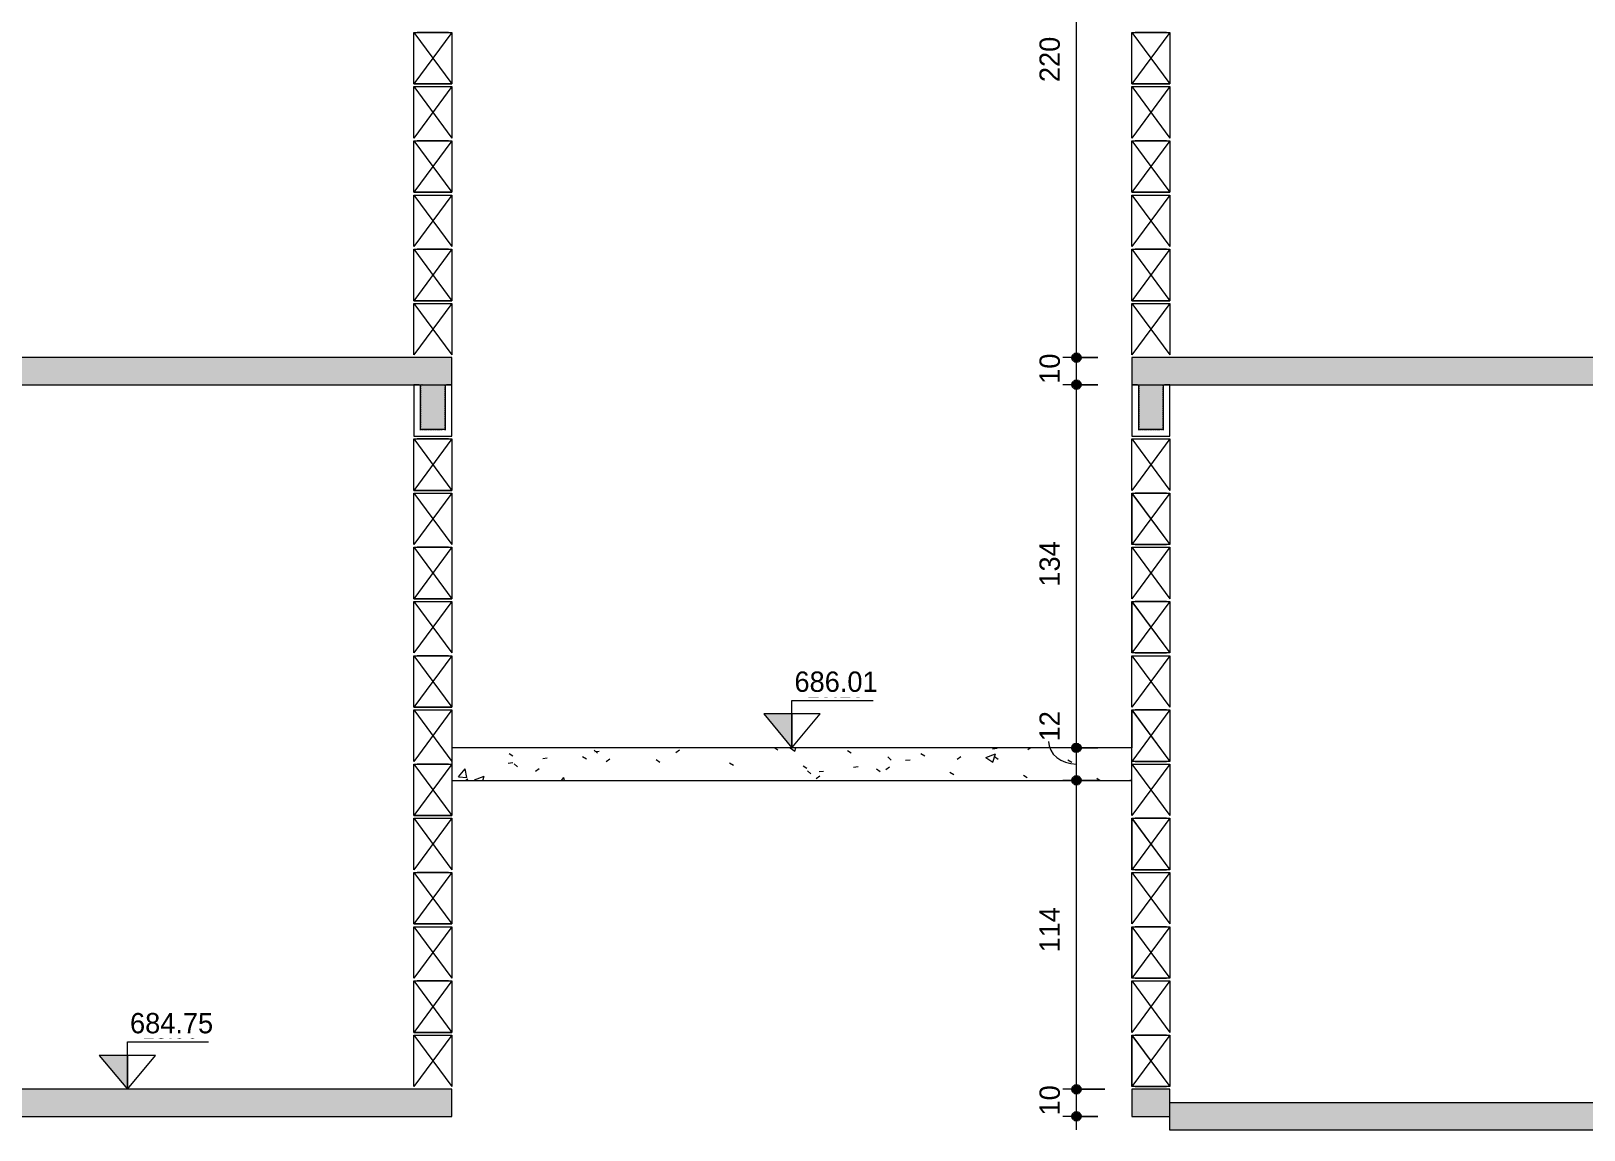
# Model space of a CAD drawing. Header units: centimetres. Extents: x 1490 to 17671, y -2277 to 8860.
# Drawn here: x 13141 to 13714, y 1875 to 2280 of the extents above; entities that cross this region are included whole.
import ezdxf

# ---------------------------------------------------------------- set-up
doc = ezdxf.new("R2010")
doc.units = ezdxf.units.CM
doc.linetypes.add('Pontilhada', pattern=[0.6, 0, -0.6])
for name, color, linetype, lineweight, true_color in [('A-ANNO-DIMS-1', 1, 'Continuous', 9, 0xff0000), ('A-FLOR-1', 251, 'Continuous', 9, 0x505050), ('S-BEAM-4', 7, 'Pontilhada', 9, 0xffffff), ('S-BEAM-5', 9, 'Pontilhada', 9, 0xc0c0c0)]:
    doc.layers.add(name, color=color, linetype=linetype, lineweight=lineweight, true_color=true_color)
for name, color, linetype, lineweight in [('A-ANNO-DIMS-50', 7, 'Continuous', 9), ('A-FLOR-2', 7, 'Continuous', 20), ('G-ANNO-DIMS', 7, 'Continuous', 9), ('G-ANNO-TEXT', 7, 'Continuous', 9), ('S-BEAM', 7, 'Continuous', 9), ('S-BEAM-1', 7, 'Continuous', 13), ('S-STRS', 7, 'Continuous', 9)]:
    doc.layers.add(name, color=color, linetype=linetype, lineweight=lineweight)
doc.styles.add('Bahnschrift_8', font='', dxfattribs={"height": 7.5})
doc.styles.add('Bahnschrift_9', font='', dxfattribs={"height": 6.25})
doc.styles.get('Bahnschrift_8').set_extended_font_data('Bahnschrift')
doc.styles.get('Bahnschrift_9').set_extended_font_data('Bahnschrift')
doc.dimstyles.new('Linear_-_2_mm_Arial', dxfattribs={"dimscale": 30.48, "dimtxt": 8.33133, "dimasz": 0.393701, "dimexe": 0.164042, "dimexo": 0.328084, "dimgap": 0.131234, "dimtad": 1, "dimdec": 0, "dimzin": 0, "dimdsep": 46, "dimtxsty": 'Bahnschrift_8', "dimblk1": 'DOTSMALL', "dimblk2": 'DOTSMALL', "dimsah": 1, "dimcen": 0.09, "dimdle": 0.164042, "dimazin": 0, "dimtfac": 1, "dimtdec": 4, "dimtix": 1, "dimtmove": 0, "dimatfit": 3, "dimfxl": 1, "dimtvp": 1, "dimtolj": 1, "dimtzin": 0, "dimarcsym": 2})
doc.dimstyles.new('Linear_-_2_mm_Arial_1', dxfattribs={"dimscale": 30.48, "dimtxt": 8.33133, "dimasz": 0.393701, "dimexe": 0.164042, "dimexo": 0.328084, "dimgap": 0.131234, "dimtad": 1, "dimdec": 0, "dimzin": 0, "dimdsep": 46, "dimtxsty": 'Bahnschrift_8', "dimblk1": 'DOTSMALL', "dimblk2": 'DOTSMALL', "dimsah": 1, "dimcen": 0.09, "dimdle": 0.164042, "dimazin": 0, "dimtfac": 1, "dimtdec": 4, "dimtix": 1, "dimtmove": 1, "dimatfit": 3, "dimfxl": 1, "dimtvp": 1, "dimtolj": 1, "dimtzin": 0, "dimarcsym": 2})

# ---------------------------------------------------------------- blocks, each defined once
blk = doc.blocks.new('LEONE - BLOCO 14X39X19 - LEONE - BLOCO 14X39X19-V25-CORTE A-COB')
at = {"layer": 'S-BEAM-1'}
for p, q in [((559.37, 2180), (573.37, 2161)), ((573.37, 2180), (559.37, 2161)), ((559.37, 2161), (559.37, 2180)), ((559.37, 2180), (573.37, 2180)), ((573.37, 2180), (573.37, 2161))]:
    blk.add_line(p, q, dxfattribs=at)
blk = doc.blocks.new('LEONE - BLOCO 14X39X19 - LEONE - BLOCO 14X39X19-554799-CORTE A-COB')
at = {"layer": 'S-BEAM-1'}
for p, q in [((294.37, 2470), (308.37, 2451)), ((308.37, 2470), (294.37, 2451)), ((294.37, 2451), (294.37, 2470)), ((294.37, 2470), (308.37, 2470)), ((307.12, 2470), (295.62, 2470)), ((308.37, 2470), (308.37, 2451)), ((294.37, 2451), (308.37, 2451))]:
    blk.add_line(p, q, dxfattribs=at)
blk = doc.blocks.new('LEONE - BLOCO 14X39X19 - LEONE - BLOCO 14X39X19-V24-CORTE A-COB')
at = {"layer": 'S-BEAM-1'}
for p, q in [((294.37, 2470), (308.37, 2451)), ((308.37, 2470), (294.37, 2451)), ((294.37, 2451), (294.37, 2470)), ((294.37, 2470), (308.37, 2470)), ((295.62, 2470), (307.12, 2470)), ((308.37, 2470), (308.37, 2451)), ((308.37, 2451), (294.37, 2451))]:
    blk.add_line(p, q, dxfattribs=at)
blk = doc.blocks.new('LEONE - BLOCO 14X39X19 - LEONE - BLOCO 14X39X19-V42-CORTE A-COB')
at = {"layer": 'S-BEAM-1'}
for p, q in [((294.37, 2010), (308.37, 1991)), ((308.37, 2010), (294.37, 1991)), ((294.37, 1991), (294.37, 2010)), ((294.37, 2010), (308.37, 2010)), ((307.12, 2010), (295.62, 2010)), ((308.37, 2004), (308.37, 1991)), ((294.37, 1991), (308.37, 1991))]:
    blk.add_line(p, q, dxfattribs=at)
blk = doc.blocks.new('LEONE - BLOCO CANALETA 14X39X2 - LEONE - BLOCO CANALETA 14X39X19-2847912-CORTE A-COB')
at = {"layer": 'S-BEAM'}
for p, q in [((559.37, 2650), (559.37, 2631)), ((561.37, 2650), (559.37, 2650)), ((561.87, 2633.5), (561.87, 2650)), ((570.87, 2650), (570.87, 2633.5)), ((573.37, 2650), (571.37, 2650)), ((573.37, 2631), (573.37, 2650)), ((559.37, 2631), (573.37, 2631)), ((570.87, 2633.5), (561.87, 2633.5))]:
    blk.add_line(p, q, dxfattribs=at)
blk = doc.blocks.new('LEONE - BARRA GRAUTE CANALETA - LEONE - BARRA GRAUTE CANALETA-V33-CORTE A-COB')
at = {"layer": 'S-BEAM-5'}
blk.add_hatch(color=256, dxfattribs=at).paths.add_polyline_path([(570.87, 2633.5), (570.87, 2650), (561.87, 2650), (561.87, 2633.5)])
at = {"layer": 'S-BEAM-4'}
for p, q in [((570.87, 2650), (561.87, 2650)), ((561.87, 2650), (561.87, 2633.5)), ((570.87, 2633.5), (570.87, 2650)), ((561.87, 2633.5), (570.87, 2633.5))]:
    blk.add_line(p, q, dxfattribs=at)
blk = doc.blocks.new('LEONE - BLOCO 14x34x19 - LEONE - BLOCO 14x34x19-541693-CORTE A-COB')
at = {"layer": 'S-BEAM-1'}
for p, q in [((1338.37, 1910), (1324.37, 1891)), ((1324.37, 1891), (1324.37, 1910)), ((1324.37, 1910), (1338.37, 1910)), ((1338.37, 1910), (1324.37, 1891)), ((1324.37, 1909.9), (1338.37, 1891)), ((1324.37, 1909.9), (1338.37, 1891)), ((1324.37, 1909.9), (1324.37, 1891)), ((1337.12, 1910), (1325.62, 1910)), ((1338.37, 1910), (1338.37, 1891)), ((1338.37, 1891), (1324.37, 1891)), ((1325.62, 1891), (1337.12, 1891))]:
    blk.add_line(p, q, dxfattribs=at)
blk = doc.blocks.new('LEONE - BLOCO 14x34x19 - LEONE - BLOCO 14x34x19-V57-CORTE A-COB')
at = {"layer": 'S-BEAM-1'}
for p, q in [((573.37, 2030), (559.37, 2011)), ((559.37, 2016), (559.37, 2030)), ((559.37, 2030), (573.37, 2030)), ((573.37, 2030), (559.37, 2011)), ((559.37, 2029.9), (573.37, 2011)), ((559.37, 2029.9), (573.37, 2011)), ((559.37, 2029.9), (559.37, 2016)), ((572.12, 2030), (560.62, 2030)), ((573.37, 2030), (573.37, 2011)), ((573.37, 2011), (559.37, 2011)), ((560.62, 2011), (572.12, 2011))]:
    blk.add_line(p, q, dxfattribs=at)
blk = doc.blocks.new('LEONE - BLOCO CANALETA 14X39X2 - LEONE - BLOCO CANALETA 14X39X19 2-2460880-CORTE A-COB')
at = {"layer": 'S-BEAM'}
for p, q in [((989.37, 2150), (989.37, 2131)), ((991.37, 2150), (989.37, 2150)), ((991.87, 2133.5), (991.87, 2150)), ((1000.87, 2150), (1000.87, 2133.5)), ((1003.37, 2150), (1001.37, 2150)), ((1003.37, 2131), (1003.37, 2150)), ((1000.87, 2133.5), (991.87, 2133.5)), ((989.37, 2131), (1003.37, 2131))]:
    blk.add_line(p, q, dxfattribs=at)
blk = doc.blocks.new('LEONE - BLOCO CANALETA 14X39X2 - LEONE - BLOCO CANALETA 14X39X19 2-V43-CORTE A-COB')
at = {"layer": 'S-BEAM'}
for p, q in [((-220.63, 2150), (-220.63, 2131)), ((-206.63, 2131), (-206.63, 2150)), ((-220.63, 2131), (-206.63, 2131))]:
    blk.add_line(p, q, dxfattribs=at)
blk = doc.blocks.new('LEONE - BARRA GRAUTE CANALETA - LEONE - BARRA GRAUTE CANALETA-V37-CORTE A-COB')
at = {"layer": 'S-BEAM-5'}
blk.add_hatch(color=256, dxfattribs=at).paths.add_polyline_path([(438.37, 2633.5), (438.37, 2650), (429.37, 2650), (429.37, 2633.5)])
at = {"layer": 'S-BEAM-4'}
for p, q in [((438.37, 2650), (429.37, 2650)), ((429.37, 2650), (429.37, 2633.5)), ((438.37, 2633.5), (438.37, 2650)), ((429.37, 2633.5), (438.37, 2633.5))]:
    blk.add_line(p, q, dxfattribs=at)
blk = doc.blocks.new('DIMBLOCK309-CORTE A-COB')
at = {"layer": 'A-ANNO-DIMS-50', "lineweight": 35, "true_color": 0xff0000}
h = blk.add_hatch(color=1, dxfattribs=at)
edge = h.paths.add_edge_path()
edge.add_arc((13526.63, 1890), 1.5, 0, 360)
h = blk.add_hatch(color=1, dxfattribs=at)
edge = h.paths.add_edge_path()
edge.add_arc((13526.63, 1880), 1.5, 0, 360)
at = {"layer": 'A-ANNO-DIMS-50', "color": 1, "true_color": 0xff0000}
for p, q in [((13537.1, 1890), (13521.63, 1890)), ((13526.63, 1875), (13526.63, 1890)), ((13526.63, 1890), (13537.1, 1890)), ((13534.51, 1880), (13521.63, 1880)), ((13526.63, 1880), (13534.51, 1880))]:
    blk.add_line(p, q, dxfattribs=at)
at = {"layer": 'A-ANNO-DIMS-50', "color": 1, "lineweight": 35, "true_color": 0xff0000}
for centre in [(13526.63, 1890), (13526.63, 1880)]:
    blk.add_circle(centre, 1.5, dxfattribs=at)
at = {"layer": 'A-ANNO-DIMS-50', "color": 0, "insert": (13512.99, 1880.33), "char_height": 7.5, "width": 11.2094, "attachment_point": 1, "rotation": 90, "line_spacing_factor": 1.009858, "style": 'Bahnschrift_8'}
blk.add_mtext('10', dxfattribs=at)
blk = doc.blocks.new('_DotSmall')
at = {"color": 0, "linetype": 'ByBlock', "const_width": 0.5}
blk.add_lwpolyline([(-0.0625, 0, 1), (0.0625, 0, 1)], format="xyb", close=True, dxfattribs=at)
blk = doc.blocks.new('DIMBLOCK310-CORTE A-COB')
at = {"layer": 'A-ANNO-DIMS-50', "lineweight": 35, "true_color": 0xff0000}
h = blk.add_hatch(color=1, dxfattribs=at)
edge = h.paths.add_edge_path()
edge.add_arc((13526.63, 2004), 1.5, 0, 360)
h = blk.add_hatch(color=1, dxfattribs=at)
edge = h.paths.add_edge_path()
edge.add_arc((13526.63, 1890), 1.5, 0, 360)
at = {"layer": 'A-ANNO-DIMS-50', "color": 1, "true_color": 0xff0000}
for p, q in [((13534.51, 2004), (13521.63, 2004)), ((13526.63, 1890), (13526.63, 2004)), ((13526.63, 2004), (13534.51, 2004)), ((13537.1, 1890), (13521.63, 1890)), ((13526.63, 1890), (13537.1, 1890))]:
    blk.add_line(p, q, dxfattribs=at)
at = {"layer": 'A-ANNO-DIMS-50', "color": 1, "lineweight": 35, "true_color": 0xff0000}
for centre in [(13526.63, 2004), (13526.63, 1890)]:
    blk.add_circle(centre, 1.5, dxfattribs=at)
at = {"layer": 'A-ANNO-DIMS-50', "color": 0, "insert": (13512.99, 1940.5), "char_height": 7.5, "width": 15.6023, "attachment_point": 1, "rotation": 90, "line_spacing_factor": 1.009858, "style": 'Bahnschrift_8'}
blk.add_mtext('114', dxfattribs=at)
blk = doc.blocks.new('DIMBLOCK311-CORTE A-COB')
at = {"layer": 'A-ANNO-DIMS-50', "lineweight": 35, "true_color": 0xff0000}
h = blk.add_hatch(color=1, dxfattribs=at)
edge = h.paths.add_edge_path()
edge.add_arc((13526.63, 2016), 1.5, 0, 360)
h = blk.add_hatch(color=1, dxfattribs=at)
edge = h.paths.add_edge_path()
edge.add_arc((13526.63, 2004), 1.5, 0, 360)
at = {"layer": 'A-ANNO-DIMS-50', "color": 1, "true_color": 0xff0000}
for p, q in [((13534.51, 2016), (13521.63, 2016)), ((13526.63, 2004), (13526.63, 2016)), ((13526.63, 2016), (13534.51, 2016)), ((13534.51, 2004), (13521.63, 2004)), ((13526.63, 2004), (13534.51, 2004))]:
    blk.add_line(p, q, dxfattribs=at)
at = {"layer": 'A-ANNO-DIMS-50', "color": 1, "lineweight": 35, "true_color": 0xff0000}
for centre in [(13526.63, 2016), (13526.63, 2004)]:
    blk.add_circle(centre, 1.5, dxfattribs=at)
at = {"layer": 'A-ANNO-DIMS-50', "color": 1, "true_color": 0xff0000}
blk.add_ellipse((13526.63, 2018.39), major_axis=(10.31, 0), ratio=0.813832, start_param=3.141593, end_param=4.712389, dxfattribs=at)
at = {"layer": 'A-ANNO-DIMS-50', "color": 0, "insert": (13512.99, 2018.39), "char_height": 7.5, "width": 10.755, "attachment_point": 1, "rotation": 90, "line_spacing_factor": 1.009858, "style": 'Bahnschrift_8'}
blk.add_mtext('12', dxfattribs=at)
blk = doc.blocks.new('DIMBLOCK312-CORTE A-COB')
at = {"layer": 'A-ANNO-DIMS-50', "lineweight": 35, "true_color": 0xff0000}
h = blk.add_hatch(color=1, dxfattribs=at)
edge = h.paths.add_edge_path()
edge.add_arc((13526.63, 2150), 1.5, 0, 360)
h = blk.add_hatch(color=1, dxfattribs=at)
edge = h.paths.add_edge_path()
edge.add_arc((13526.63, 2016), 1.5, 0, 360)
at = {"layer": 'A-ANNO-DIMS-50', "color": 1, "true_color": 0xff0000}
for p, q in [((13534.51, 2150), (13521.63, 2150)), ((13526.63, 2016), (13526.63, 2150)), ((13526.63, 2150), (13534.51, 2150)), ((13534.51, 2016), (13521.63, 2016)), ((13526.63, 2016), (13534.51, 2016))]:
    blk.add_line(p, q, dxfattribs=at)
at = {"layer": 'A-ANNO-DIMS-50', "color": 1, "lineweight": 35, "true_color": 0xff0000}
for centre in [(13526.63, 2150), (13526.63, 2016)]:
    blk.add_circle(centre, 1.5, dxfattribs=at)
at = {"layer": 'A-ANNO-DIMS-50', "color": 0, "insert": (13512.99, 2075.49), "char_height": 7.5, "width": 18.026, "attachment_point": 1, "rotation": 90, "line_spacing_factor": 1.009858, "style": 'Bahnschrift_8'}
blk.add_mtext('134', dxfattribs=at)
blk = doc.blocks.new('DIMBLOCK313-CORTE A-COB')
at = {"layer": 'A-ANNO-DIMS-50', "lineweight": 35, "true_color": 0xff0000}
h = blk.add_hatch(color=1, dxfattribs=at)
edge = h.paths.add_edge_path()
edge.add_arc((13526.63, 2160), 1.5, 0, 360)
h = blk.add_hatch(color=1, dxfattribs=at)
edge = h.paths.add_edge_path()
edge.add_arc((13526.63, 2150), 1.5, 0, 360)
at = {"layer": 'A-ANNO-DIMS-50', "color": 1, "true_color": 0xff0000}
for p, q in [((13534.51, 2160), (13521.63, 2160)), ((13526.63, 2150), (13526.63, 2160)), ((13526.63, 2160), (13534.51, 2160)), ((13534.51, 2150), (13521.63, 2150)), ((13526.63, 2150), (13534.51, 2150))]:
    blk.add_line(p, q, dxfattribs=at)
at = {"layer": 'A-ANNO-DIMS-50', "color": 1, "lineweight": 35, "true_color": 0xff0000}
for centre in [(13526.63, 2160), (13526.63, 2150)]:
    blk.add_circle(centre, 1.5, dxfattribs=at)
at = {"layer": 'A-ANNO-DIMS-50', "color": 0, "insert": (13512.99, 2150.33), "char_height": 7.5, "width": 11.2094, "attachment_point": 1, "rotation": 90, "line_spacing_factor": 1.009858, "style": 'Bahnschrift_8'}
blk.add_mtext('10', dxfattribs=at)
blk = doc.blocks.new('DIMBLOCK314-CORTE A-COB')
at = {"layer": 'A-ANNO-DIMS-50', "lineweight": 35, "true_color": 0xff0000}
h = blk.add_hatch(color=1, dxfattribs=at)
edge = h.paths.add_edge_path()
edge.add_arc((13526.63, 2380), 1.5, 0, 360)
h = blk.add_hatch(color=1, dxfattribs=at)
edge = h.paths.add_edge_path()
edge.add_arc((13526.63, 2160), 1.5, 0, 360)
at = {"layer": 'A-ANNO-DIMS-50', "color": 1, "true_color": 0xff0000}
for p, q in [((13537.1, 2380), (13521.63, 2380)), ((13526.63, 2160), (13526.63, 2380)), ((13526.63, 2380), (13537.1, 2380)), ((13534.51, 2160), (13521.63, 2160)), ((13526.63, 2160), (13534.51, 2160))]:
    blk.add_line(p, q, dxfattribs=at)
at = {"layer": 'A-ANNO-DIMS-50', "color": 1, "lineweight": 35, "true_color": 0xff0000}
for centre in [(13526.63, 2380), (13526.63, 2160)]:
    blk.add_circle(centre, 1.5, dxfattribs=at)
at = {"layer": 'A-ANNO-DIMS-50', "color": 0, "insert": (13512.99, 2261.67), "char_height": 7.5, "width": 19.9952, "attachment_point": 1, "rotation": 90, "line_spacing_factor": 1.009858, "style": 'Bahnschrift_8'}
blk.add_mtext('220', dxfattribs=at)
blk = doc.blocks.new('Elevações de ponto - Cabeça de nível - corte-3218132-CORTE A-COB')
at = {"layer": 'G-ANNO-DIMS'}
blk.add_hatch(color=256, dxfattribs=at).paths.add_polyline_path([(-1251.35, 2172.5), (-1251.35, 2160), (-1261.74, 2172.5)])
for p, q in [((-1261.74, 2172.5), (-1251.35, 2160)), ((-1251.35, 2172.5), (-1261.74, 2172.5)), ((-1261.74, 2172.5), (-1251.35, 2160)), ((-1251.35, 2177.5), (-1221.35, 2177.5)), ((-1251.35, 2172.5), (-1251.35, 2177.5)), ((-1251.35, 2172.5), (-1251.35, 2160)), ((-1251.35, 2160), (-1240.96, 2172.5)), ((-1240.96, 2172.5), (-1251.35, 2172.5)), ((-1251.35, 2160), (-1251.35, 2172.5))]:
    blk.add_line(p, q, dxfattribs=at)

msp = doc.modelspace()

# ---------------------------------------------------------------- hatches: boundary and pattern name
at = {"layer": 'A-FLOR-1'}
h = msp.add_hatch(color=256, dxfattribs=at)
h.paths.add_polyline_path([(13547.1, 2150), (14326.1, 2150), (14326.1, 2160), (13547.1, 2160)])
h.paths.add_polyline_path([(13296.1, 2150), (13296.1, 2160), (11582.1, 2160), (11582.1, 2150)])
h = msp.add_hatch(color=256, dxfattribs=at)
h.paths.add_polyline_path([(12767.1, 1880), (13296.1, 1880), (13296.1, 1890), (12767.1, 1890), (12767.1, 1885)])
h.paths.add_polyline_path([(13547.1, 1880), (13560.98, 1880), (13560.98, 1885), (13561.1, 1885), (13561.1, 1890), (13547.1, 1890), (13547.1, 1885)])
h.paths.add_polyline_path([(14326.1, 1880), (14326.1, 1890), (13977.1, 1890), (13977.1, 1880)])
h.paths.add_polyline_path([(11582.1, 1880), (11931.1, 1880), (11931.1, 1890), (11582.1, 1890), (11582.1, 1885)])
h = msp.add_hatch(color=256, dxfattribs=at)
h.paths.add_polyline_path([(12767.1, 1875), (12767.1, 1885), (11931.1, 1885), (11931.1, 1875)])
h.paths.add_polyline_path([(13560.98, 1875), (13977.1, 1875), (13977.1, 1885), (13560.98, 1885)])
at = {"layer": 'S-STRS'}
h = msp.add_hatch(dxfattribs=at)
h.set_pattern_fill('FP_3', color=256, style=0, pattern_type=2)
h.set_pattern_definition([(50, (12936.496, 1247.5), (36.4365, -3.1877), [3.81, -41.91]), (355, (12936.496, 1247.5), (-7.0485, 38.2117), [3.048, -33.528]), (100.451, (12939.532, 1247.234), (29.3886, 35.023), [3.238, -35.618]), (46.184, (12936.496, 1257.66), (54.216, -8.4084), [5.715, -62.865]), (96.636, (12941.014, 1256.96), (47.4805, 49.4854), [4.857, -53.427]), (351.184, (12936.496, 1257.66), (47.481, 49.4846), [4.572, -50.292]), (21, (12941.576, 1255.12), (30.3226, -20.4528), [3.81, -41.91]), (326, (12941.576, 1255.12), (12.3607, 36.8379), [3.048, -33.528]), (71.451, (12944.103, 1253.416), (42.6833, 16.3839), [3.238, -35.618]), (37.5, (12936.496, 1247.5), (0.61807, 16.91082), [1.676, -31.445, 1.676, -32.36, -33.655]), (37.5, (12936.496, 1247.5), (0.61807, 16.91082), [-67.158, 1.676, -31.979]), (7.5, (12936.496, 1247.5), (13.36414, 20.03578), [1.676, -17.729, 1.676, -30.683, -12.827]), (7.5, (12936.496, 1247.5), (13.36414, 20.03578), [-51.765, 1.676, -11.151]), (327.5, (12925.168, 1247.5), (27.11816, -1.14606), [1.676, -11.024, 1.676, -37.948, -52.578]), (327.5, (12925.168, 1247.5), (27.11816, -1.14606), [-52.324, 1.676, -50.902]), (317.5, (12920.088, 1247.5), (29.6258, 5.08507), [1.676, -14.834, 1.676, -24.638, -37.338]), (317.5, (12920.088, 1247.5), (29.6258, 5.08507), [-42.824, 1.676, -35.662])])
h.paths.add_polyline_path([(13547.1, 2004), (13547.1, 2016), (13296.1, 2016), (13296.1, 2004)])

# ---------------------------------------------------------------- linework, layer by layer
at = {"layer": 'A-FLOR-2'}
for p, q in [((13296.1, 2160), (11582.1, 2160)), ((13296.1, 2150), (13296.1, 2160)), ((14326.1, 2160), (13547.1, 2160)), ((13547.1, 2160), (13547.1, 2150)), ((11582.1, 2150), (13296.1, 2150)), ((13547.1, 2150), (14326.1, 2150)), ((13296.1, 1890), (12767.1, 1890)), ((13296.1, 1880), (13296.1, 1890)), ((13561.1, 1890), (13547.1, 1890)), ((13547.1, 1890), (13547.1, 1880)), ((13561.1, 1880), (13561.1, 1890)), ((12767.1, 1880), (13296.1, 1880)), ((13547.1, 1880), (13561.1, 1880)), ((13977.1, 1885), (13560.98, 1885)), ((13560.98, 1885), (13560.98, 1875)), ((13560.98, 1875), (13977.1, 1875))]:
    msp.add_line(p, q, dxfattribs=at)
at = {"layer": 'S-STRS'}
for p, q in [((13547.1, 2016), (13296.1, 2016)), ((13296.1, 2016), (13296.1, 2004)), ((13547.1, 2004), (13547.1, 2016)), ((13296.1, 2004), (13547.1, 2004))]:
    msp.add_line(p, q, dxfattribs=at)

# ---------------------------------------------------------------- block references
at = {"layer": 'G-ANNO-DIMS'}
for p in [(14672.95, -144), (14427.73, -270)]:
    msp.add_blockref('Elevações de ponto - Cabeça de nível - corte-3218132-CORTE A-COB', p, dxfattribs=at)
at = {"layer": 'S-BEAM'}
for name, p in [('LEONE - BLOCO 14X39X19 - LEONE - BLOCO 14X39X19-554799-CORTE A-COB', (12987.73, -190)), ('LEONE - BLOCO 14X39X19 - LEONE - BLOCO 14X39X19-554799-CORTE A-COB', (13252.73, -190)), ('LEONE - BLOCO 14X39X19 - LEONE - BLOCO 14X39X19-554799-CORTE A-COB', (12987.73, -230)), ('LEONE - BLOCO 14X39X19 - LEONE - BLOCO 14X39X19-554799-CORTE A-COB', (13252.73, -230)), ('LEONE - BLOCO 14X39X19 - LEONE - BLOCO 14X39X19-554799-CORTE A-COB', (12987.73, -270)), ('LEONE - BLOCO 14X39X19 - LEONE - BLOCO 14X39X19-554799-CORTE A-COB', (13252.73, -270)), ('LEONE - BLOCO CANALETA 14X39X2 - LEONE - BLOCO CANALETA 14X39X19-2847912-CORTE A-COB', (12722.73, -500)), ('LEONE - BLOCO CANALETA 14X39X2 - LEONE - BLOCO CANALETA 14X39X19 2-2460880-CORTE A-COB', (12557.73, 0)), ('LEONE - BLOCO CANALETA 14X39X2 - LEONE - BLOCO CANALETA 14X39X19 2-V43-CORTE A-COB', (13767.73, 0)), ('LEONE - BLOCO 14X39X19 - LEONE - BLOCO 14X39X19-554799-CORTE A-COB', (12987.73, -340)), ('LEONE - BLOCO 14x34x19 - LEONE - BLOCO 14x34x19-541693-CORTE A-COB', (12222.73, 200)), ('LEONE - BLOCO 14X39X19 - LEONE - BLOCO 14X39X19-554799-CORTE A-COB', (12987.73, -380)), ('LEONE - BLOCO 14x34x19 - LEONE - BLOCO 14x34x19-541693-CORTE A-COB', (12222.73, 160)), ('LEONE - BLOCO 14X39X19 - LEONE - BLOCO 14X39X19-554799-CORTE A-COB', (12987.73, -420)), ('LEONE - BLOCO 14x34x19 - LEONE - BLOCO 14x34x19-V57-CORTE A-COB', (12987.73, 0)), ('LEONE - BLOCO 14X39X19 - LEONE - BLOCO 14X39X19-V42-CORTE A-COB', (12987.73, 0)), ('LEONE - BLOCO 14x34x19 - LEONE - BLOCO 14x34x19-541693-CORTE A-COB', (12222.73, 80)), ('LEONE - BLOCO 14X39X19 - LEONE - BLOCO 14X39X19-554799-CORTE A-COB', (12987.73, -500)), ('LEONE - BLOCO 14x34x19 - LEONE - BLOCO 14x34x19-541693-CORTE A-COB', (12222.73, 40)), ('LEONE - BLOCO 14X39X19 - LEONE - BLOCO 14X39X19-554799-CORTE A-COB', (12987.73, -540)), ('LEONE - BLOCO 14x34x19 - LEONE - BLOCO 14x34x19-541693-CORTE A-COB', (12222.73, 0))]:
    msp.add_blockref(name, p, dxfattribs=at)
at = {"layer": 'S-BEAM-1'}
for name, p in [('LEONE - BLOCO 14X39X19 - LEONE - BLOCO 14X39X19-V24-CORTE A-COB', (12987.73, -190)), ('LEONE - BLOCO 14X39X19 - LEONE - BLOCO 14X39X19-V24-CORTE A-COB', (13252.73, -190)), ('LEONE - BLOCO 14X39X19 - LEONE - BLOCO 14X39X19-V25-CORTE A-COB', (12722.73, 80)), ('LEONE - BLOCO 14X39X19 - LEONE - BLOCO 14X39X19-V25-CORTE A-COB', (12987.73, 80)), ('LEONE - BLOCO 14X39X19 - LEONE - BLOCO 14X39X19-V24-CORTE A-COB', (12987.73, -230)), ('LEONE - BLOCO 14X39X19 - LEONE - BLOCO 14X39X19-V24-CORTE A-COB', (13252.73, -230)), ('LEONE - BLOCO 14X39X19 - LEONE - BLOCO 14X39X19-V25-CORTE A-COB', (12722.73, 40)), ('LEONE - BLOCO 14X39X19 - LEONE - BLOCO 14X39X19-V25-CORTE A-COB', (12987.73, 40)), ('LEONE - BLOCO 14X39X19 - LEONE - BLOCO 14X39X19-V24-CORTE A-COB', (12987.73, -270)), ('LEONE - BLOCO 14X39X19 - LEONE - BLOCO 14X39X19-V24-CORTE A-COB', (13252.73, -270)), ('LEONE - BLOCO 14X39X19 - LEONE - BLOCO 14X39X19-V25-CORTE A-COB', (12722.73, 0)), ('LEONE - BLOCO 14X39X19 - LEONE - BLOCO 14X39X19-V25-CORTE A-COB', (12987.73, 0)), ('LEONE - BLOCO 14X39X19 - LEONE - BLOCO 14X39X19-V24-CORTE A-COB', (12987.73, -340)), ('LEONE - BLOCO 14X39X19 - LEONE - BLOCO 14X39X19-V25-CORTE A-COB', (12987.73, -50)), ('LEONE - BLOCO 14X39X19 - LEONE - BLOCO 14X39X19-V25-CORTE A-COB', (12722.73, -70)), ('LEONE - BLOCO 14X39X19 - LEONE - BLOCO 14X39X19-V24-CORTE A-COB', (13252.73, -360)), ('LEONE - BLOCO 14X39X19 - LEONE - BLOCO 14X39X19-V24-CORTE A-COB', (12987.73, -380)), ('LEONE - BLOCO 14X39X19 - LEONE - BLOCO 14X39X19-V25-CORTE A-COB', (12987.73, -90)), ('LEONE - BLOCO 14X39X19 - LEONE - BLOCO 14X39X19-V25-CORTE A-COB', (12722.73, -110)), ('LEONE - BLOCO 14X39X19 - LEONE - BLOCO 14X39X19-V24-CORTE A-COB', (13252.73, -400)), ('LEONE - BLOCO 14X39X19 - LEONE - BLOCO 14X39X19-V24-CORTE A-COB', (12987.73, -420)), ('LEONE - BLOCO 14X39X19 - LEONE - BLOCO 14X39X19-V25-CORTE A-COB', (12987.73, -130)), ('LEONE - BLOCO 14X39X19 - LEONE - BLOCO 14X39X19-V25-CORTE A-COB', (12722.73, -150)), ('LEONE - BLOCO 14X39X19 - LEONE - BLOCO 14X39X19-V24-CORTE A-COB', (13252.73, -440)), ('LEONE - BLOCO 14X39X19 - LEONE - BLOCO 14X39X19-V24-CORTE A-COB', (12987.73, -460)), ('LEONE - BLOCO 14X39X19 - LEONE - BLOCO 14X39X19-V25-CORTE A-COB', (12987.73, -170)), ('LEONE - BLOCO 14X39X19 - LEONE - BLOCO 14X39X19-V25-CORTE A-COB', (12722.73, -190)), ('LEONE - BLOCO 14X39X19 - LEONE - BLOCO 14X39X19-V24-CORTE A-COB', (13252.73, -480)), ('LEONE - BLOCO 14X39X19 - LEONE - BLOCO 14X39X19-V24-CORTE A-COB', (12987.73, -500)), ('LEONE - BLOCO 14X39X19 - LEONE - BLOCO 14X39X19-V25-CORTE A-COB', (12987.73, -210)), ('LEONE - BLOCO 14X39X19 - LEONE - BLOCO 14X39X19-V25-CORTE A-COB', (12722.73, -230)), ('LEONE - BLOCO 14X39X19 - LEONE - BLOCO 14X39X19-V24-CORTE A-COB', (13252.73, -520)), ('LEONE - BLOCO 14X39X19 - LEONE - BLOCO 14X39X19-V24-CORTE A-COB', (12987.73, -540)), ('LEONE - BLOCO 14X39X19 - LEONE - BLOCO 14X39X19-V25-CORTE A-COB', (12987.73, -250)), ('LEONE - BLOCO 14X39X19 - LEONE - BLOCO 14X39X19-V25-CORTE A-COB', (12722.73, -270)), ('LEONE - BLOCO 14X39X19 - LEONE - BLOCO 14X39X19-V24-CORTE A-COB', (13252.73, -560))]:
    msp.add_blockref(name, p, dxfattribs=at)
at = {"layer": 'S-BEAM-4'}
for name, p in [('LEONE - BARRA GRAUTE CANALETA - LEONE - BARRA GRAUTE CANALETA-V33-CORTE A-COB', (12722.73, -500)), ('LEONE - BARRA GRAUTE CANALETA - LEONE - BARRA GRAUTE CANALETA-V37-CORTE A-COB', (13120.23, -500))]:
    msp.add_blockref(name, p, dxfattribs=at)

# ---------------------------------------------------------------- texts
at = {"layer": 'G-ANNO-DIMS', "char_height": 6.25, "attachment_point": 1, "line_spacing_factor": 1.009858, "style": 'Bahnschrift_9'}
for s, insert, width in [('20.16', (13427.27, 2040.93), 22.4945), ('18.90', (13181.84, 1914.93), 22.9943)]:
    msp.add_mtext(s, dxfattribs=dict(at, insert=insert, width=width))

# ---------------------------------------------------------------- dimensions: what is measured, and where the dimension line sits
at = {"layer": 'A-ANNO-DIMS-1'}
for base, p1, p2, override, picture, middle in [((13526.63, 2380), (13524.51, 2160), (13547.1, 2380), {"dimpost": '<>', "dimfxl": 221.15635}, 'DIMBLOCK314-CORTE A-COB', (13518.8, 2270)), ((13526.63, 2160), (13524.51, 2150), (13524.51, 2160), {"dimpost": '<>', "dimfxl": 10}, 'DIMBLOCK313-CORTE A-COB', (13518.8, 2155)), ((13526.63, 2150), (13524.51, 2016), (13524.51, 2150), {"dimpost": '<>', "dimfxl": 134}, 'DIMBLOCK312-CORTE A-COB', (13518.81, 2083)), ((13526.63, 2004), (13547.1, 1890), (13524.51, 2004), {"dimpost": '<>', "dimfxl": 116.215881}, 'DIMBLOCK310-CORTE A-COB', (13518.88, 1947)), ((13526.63, 1890), (13524.51, 1880), (13547.1, 1890), {"dimpost": '<>', "dimfxl": 24.700831}, 'DIMBLOCK309-CORTE A-COB', (13518.8, 1885))]:
    dim = msp.add_linear_dim(base=base, p1=p1, p2=p2, angle=90, dimstyle='Linear_-_2_mm_Arial', override=override, dxfattribs=at)
    dim.commit()
    dim.dimension.update_dxf_attribs({"geometry": picture, "text_midpoint": middle})
dim = msp.add_linear_dim(base=(13526.63, 2016), p1=(13524.51, 2004), p2=(13524.51, 2016), angle=90, dimstyle='Linear_-_2_mm_Arial_1', override={"dimpost": '<>', "dimfxl": 12}, dxfattribs=at)
dim.commit()
dim.dimension.update_dxf_attribs({"geometry": 'DIMBLOCK311-CORTE A-COB', "text_midpoint": (13517.99, 2023.77), "dimtype": 160, "text_rotation": 90})

# ---------------------------------------------------------------- next in the draw order: texts
at = {"layer": 'G-ANNO-TEXT', "char_height": 7.5, "attachment_point": 1, "style": 'Bahnschrift_8', "bg_fill": 3, "box_fill_scale": 1.25, "bg_fill_color": 9, "bg_fill_true_color": 13158600, "bg_fill_transparency": 0}
for s, insert, width in [('686.01', (13422.57, 2044.16), 34.4726), ('684.75', (13177.36, 1918.16), 36.8776)]:
    msp.add_mtext(s, dxfattribs=dict(at, insert=insert, width=width))

doc.saveas('drawing.dxf')
